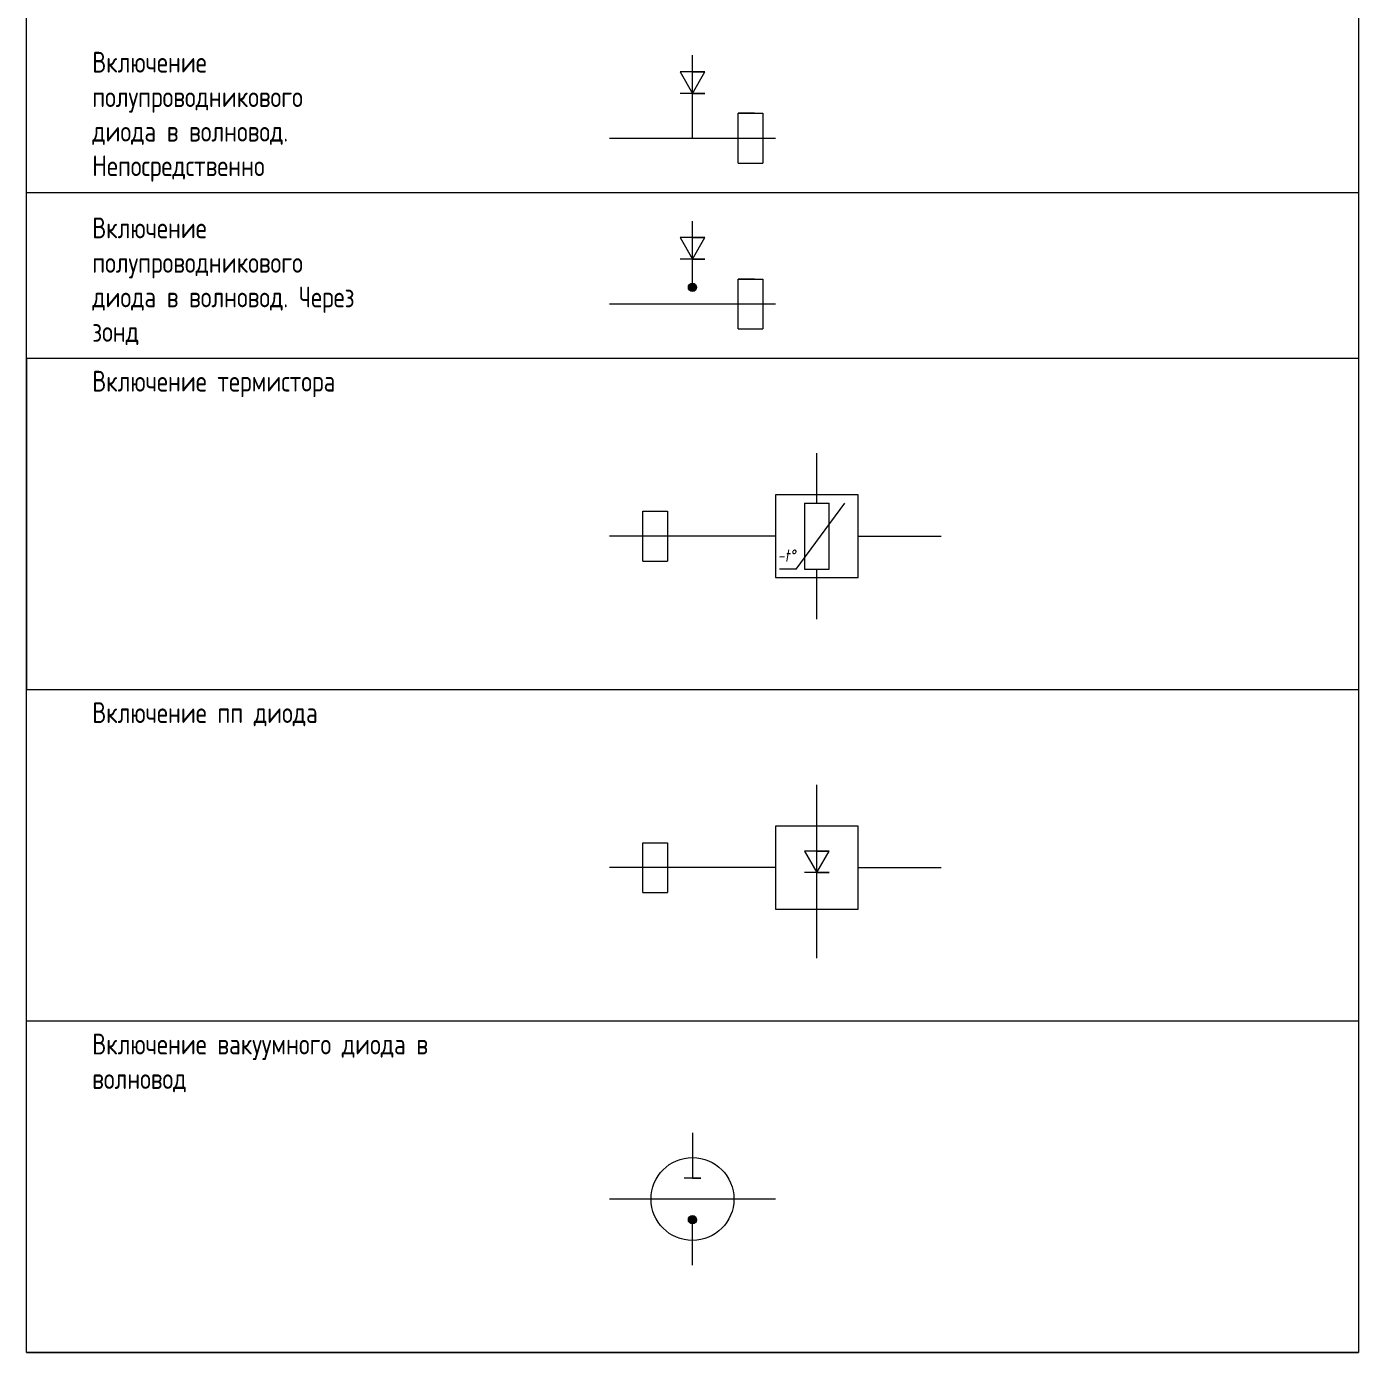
# Model space of a CAD drawing. Header units: millimetres. Extents: x 105 to 909, y -265 to 982.
# Drawn here: x 748.2 to 908.9, y 365.5 to 525.5 of the extents above; entities that cross this region are included whole.
import ezdxf

# ---------------------------------------------------------------- set-up
doc = ezdxf.new("R2010")
doc.units = ezdxf.units.MM
doc.layers.get('0').update_dxf_attribs({"lineweight": 20})
doc.styles.add('GOST', font='')
doc.styles.get('GOST').set_extended_font_data('GOST type A')

msp = doc.modelspace()

# ---------------------------------------------------------------- hatches: boundary and pattern name
h = msp.add_hatch(color=256)
h.dxf.hatch_style = 1
h.paths.add_polyline_path([(829.03, 494, 1), (828.03, 494, 1)])
h = msp.add_hatch(color=256)
h.dxf.hatch_style = 1
h.paths.add_polyline_path([(828.03, 381.47, 1), (829.03, 381.47, 1)])

# ---------------------------------------------------------------- linework, layer by layer
for p, q in [((828.53, 512), (828.53, 522)), ((830.03, 520), (827.03, 520)), ((827.03, 520), (828.53, 517.4)), ((828.53, 520), (830.03, 520)), ((828.53, 517.4), (830.03, 520)), ((830.03, 517.4), (827.03, 517.4)), ((828.53, 517.4), (830.03, 517.4)), ((836.03, 515), (834.03, 515)), ((834.03, 515), (837.03, 515)), ((834.03, 509), (834.03, 515)), ((837.03, 515), (837.03, 509)), ((818.53, 512), (838.53, 512)), ((834.03, 509), (837.03, 509)), ((748.19, 505.46), (908.88, 505.46)), ((828.53, 494), (828.53, 502)), ((830.03, 500), (827.03, 500)), ((827.03, 500), (828.53, 497.4)), ((828.53, 500), (830.03, 500)), ((828.53, 497.4), (830.03, 500)), ((830.03, 497.4), (827.03, 497.4)), ((828.53, 497.4), (830.03, 497.4)), ((836.03, 495), (834.03, 495)), ((834.03, 495), (837.03, 495)), ((834.03, 489), (834.03, 495)), ((837.03, 495), (837.03, 489)), ((818.53, 492), (838.53, 492)), ((834.03, 489), (837.03, 489)), ((748.19, 485.46), (908.88, 485.46)), ((748.19, 485.46), (748.19, 445.46)), ((843.53, 467.97), (843.53, 473.97)), ((848.53, 468.97), (838.53, 468.97)), ((838.53, 468.97), (838.53, 458.97)), ((841.03, 459.97), (846.93, 467.97)), ((842.03, 467.97), (842.03, 459.97)), ((842.03, 467.97), (845.03, 467.97)), ((845.03, 459.97), (845.03, 467.97)), ((848.53, 463.97), (848.53, 468.97)), ((822.53, 466.97), (825.53, 466.97)), ((822.53, 460.97), (822.53, 466.97)), ((825.53, 466.97), (825.53, 460.97)), ((838.53, 463.97), (818.53, 463.97)), ((848.53, 463.97), (858.53, 463.97)), ((848.53, 458.97), (848.53, 463.97)), ((822.53, 460.97), (825.53, 460.97)), ((841.03, 459.97), (839.03, 459.97)), ((842.03, 459.97), (843.53, 459.97)), ((843.53, 453.97), (843.53, 459.97)), ((843.53, 459.97), (845.03, 459.97)), ((838.53, 458.97), (848.53, 458.97)), ((748.19, 445.46), (908.88, 445.46)), ((843.53, 427.97), (843.53, 433.97)), ((848.53, 428.97), (838.53, 428.97)), ((838.53, 428.97), (838.53, 418.97)), ((843.53, 413.03), (843.53, 427.97)), ((848.53, 423.97), (848.53, 428.97)), ((822.53, 426.97), (825.53, 426.97)), ((822.53, 420.97), (822.53, 426.97)), ((825.53, 426.97), (825.53, 420.97)), ((845.03, 425.97), (842.03, 425.97)), ((842.03, 425.97), (843.53, 423.37)), ((843.53, 425.97), (845.03, 425.97)), ((843.53, 423.37), (845.03, 425.97)), ((838.53, 423.97), (818.53, 423.97)), ((845.03, 423.37), (842.03, 423.37)), ((843.53, 423.37), (845.03, 423.37)), ((848.53, 423.97), (858.53, 423.97)), ((848.53, 418.97), (848.53, 423.97)), ((822.53, 420.97), (825.53, 420.97)), ((838.53, 418.97), (848.53, 418.97)), ((748.19, 405.46), (908.88, 405.46)), ((828.53, 391.97), (828.53, 386.97)), ((829.53, 386.47), (827.53, 386.47)), ((828.53, 386.97), (828.53, 386.47)), ((828.53, 386.47), (829.53, 386.47)), ((838.53, 383.97), (818.53, 383.97)), ((828.53, 380.97), (828.53, 381.47)), ((828.53, 375.97), (828.53, 380.97)), ((748.19, 365.46), (908.88, 365.46))]:
    msp.add_line(p, q)
msp.add_lwpolyline([(748.19, 731.71), (908.88, 731.71), (908.88, 365.46), (748.19, 365.46)], close=True)
for centre, radius in [((828.53, 494), 0.5), ((828.53, 383.97), 5), ((828.53, 381.47), 0.5)]:
    msp.add_circle(centre, radius)

# ---------------------------------------------------------------- texts
at = {"char_height": 2.5, "attachment_point": 1, "style": 'GOST'}
for s, width, heights, insert in [('Включение полупроводникового диода в волновод. Непосредственно', 31.5734, [0], (756.1, 522.42)), ('Включение полупроводникового диода в волновод. Через зонд', 31.5734, [0], (756.1, 502.42)), ('Включение термистора', 49.0319, [16.26], (756.1, 483.92)), ('Включение пп диода', 49.0319, [16.26], (756.1, 443.92)), ('Включение вакуумного диода в волновод', 49.0319, [16.26], (756.1, 403.92))]:
    msp.add_mtext_dynamic_manual_height_columns(s, width=width, gutter_width=12.5, heights=heights, dxfattribs=dict(at, insert=insert))
at = {"insert": (838.83, 462.37), "char_height": 1.5, "width": 5.3575, "attachment_point": 1, "style": 'GOST'}
msp.add_mtext('\\A1;{\\Q10;-t%%D}', dxfattribs=at)

doc.saveas('drawing.dxf')
